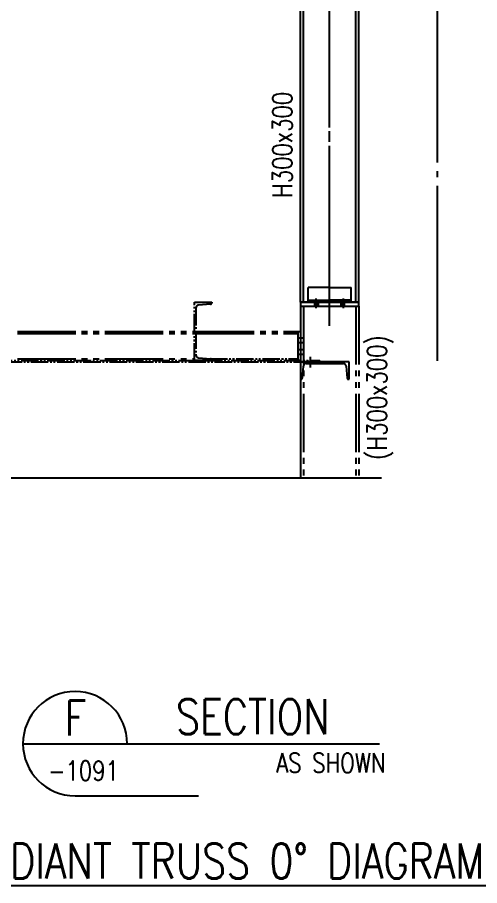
# Model space of a CAD drawing. Header units: millimetres. Extents: x 0 to 232280, y -26939 to 23794.
# Drawn here: x 176792 to 179168, y 12453 to 16915 of the extents above; entities that cross this region are included whole.
import ezdxf
from ezdxf.enums import TextEntityAlignment as Align

# ---------------------------------------------------------------- set-up
doc = ezdxf.new("R2010")
doc.units = ezdxf.units.MM
doc.header["$LTSCALE"] = 30
for name, pattern in [('JNK-CENTER', [34, 30, -1.5, 1, -1.5]), ('JNK-HIDDEN', [3, 2, -1]), ('JNK-PHANTOM', [15, 10, -1, 1, -1, 1, -1])]:
    doc.linetypes.add(name, pattern=pattern)
for name, color, linetype in [('CEN-R', 1, 'JNK-CENTER'), ('CON-C', 4, 'Continuous'), ('CON-G', 3, 'Continuous'), ('CON-W', 7, 'Continuous'), ('CON-Y', 2, 'Continuous'), ('Dim-W', 7, 'Continuous'), ('HID-Y', 2, 'JNK-HIDDEN'), ('PHA-M', 6, 'JNK-PHANTOM'), ('TXT-C', 4, 'Continuous')]:
    doc.layers.add(name, color=color, linetype=linetype)
doc.styles.add('SIMPLEX', font='simplex.shx', dxfattribs={"width": 0.8})

# ---------------------------------------------------------------- blocks, each defined once
blk = doc.blocks.new('A$C5CA52331')
at = {"layer": 'Dim-W', "ltscale": 0.5}
blk.add_lwpolyline([(-370.3, -901.6), (1907.7, -901.6), (1932.9, -865.5), (1914.1, -935.1), (1944.6, -901.6), (6877.6, -901.6), (6902.8, -865.5), (6884, -935.1), (6914.5, -901.6), (9978.5, -901.6)], dxfattribs=at)
at = {"layer": 'PHA-M'}
for p, q in [((9862, 0), (9562, 0)), ((9562, 0), (9562, -20)), ((9862, -20), (9862, 0)), ((9562, -20), (9562, -901.6)), ((9562, -20), (9862, -20)), ((9578, -20), (9578, -901.6)), ((9846, -20), (9846, -901.6)), ((9862, -20), (9862, -901.6)), ((8107, -150), (9017, -150)), ((8107, -160), (9017, -160)), ((9025, -150), (9562, -150)), ((9025, -160), (9550, -160)), ((9550, -183.5), (9577, -183.5)), ((9550, -206.5), (9577, -206.5)), ((9550, -243.5), (9577, -243.5)), ((9550, -266.5), (9577, -266.5)), ((8107, -290), (9017, -290)), ((9562, -306), (9562, -901.6)), ((9812, -306), (9562, -306)), ((9562, -306), (9562, -396)), ((9812, -396), (9812, -306)), ((9572, -389.6), (9577.4, -327.8)), ((9591.4, -315), (9782.6, -315)), ((9796.6, -327.8), (9802, -389.6)), ((9562, -396), (9565, -396)), ((9809, -396), (9812, -396))]:
    blk.add_line(p, q, dxfattribs=at)
at = {"layer": 'PHA-M', "ltscale": 0.3}
for p, q in [((7316, -300), (9662, -300)), ((7366, -306), (9662, -306)), ((9067, -300), (9067, -306)), ((9067, -300), (9067, -306)), ((9096.3, -290), (9550, -290)), ((9600.5, -300), (9600.5, -315)), ((9612, -280), (9612, -335)), ((9623.5, -300), (9623.5, -315)), ((9662, -306), (9662, -300))]:
    blk.add_line(p, q, dxfattribs=at)
for points in [[(9037.8, -284.9), (9100.6, -290.4, -0.388879), (9107, -297.4), (9107, -300), (9017, -300), (9017, -150), (9017, 0), (9107, 0), (9107, -2.6, -0.388879), (9100.6, -9.6), (9037.8, -15.1, 0.388879), (9025, -29.1), (9025, -150), (9025, -270.9, 0.388879)], [(9812, -306), (9562, -306), (9562, -396), (9565, -396, 0.388879), (9572, -389.6), (9577.4, -327.8, -0.388879), (9591.4, -315), (9782.6, -315, -0.388879), (9796.6, -327.8), (9802, -389.6, 0.388879), (9809, -396), (9812, -396)]]:
    blk.add_lwpolyline(points, format="xyb", close=True, dxfattribs=at)
at = {"layer": 'PHA-M'}
blk.add_lwpolyline([(9550, -150), (9562, -150), (9562, -300), (9550, -300)], close=True, dxfattribs=at)
for centre, radius, start, end in [((9591.4, -329), 14, 90, 175), ((9782.6, -329), 14, 5, 90), ((9565, -389), 7, 270, 355), ((9809, -389), 7, 185, 270)]:
    blk.add_arc(centre, radius, start, end, dxfattribs=at)
blk = doc.blocks.new('A$C07F72FA7')
at = {"layer": 'CON-W'}
h = blk.add_hatch(color=256, dxfattribs=at)
h.paths.add_polyline_path([(51.5, -65), (40, -65), (40, -75), (51.5, -75)])
h.paths.add_polyline_path([(51.5, -75), (40, -75), (40, -95), (51.5, -95)])
h.paths.add_polyline_path([(40, -75), (28.5, -75), (28.5, -95), (40, -95)])
h.paths.add_polyline_path([(40, -75), (40, -65), (28.5, -65), (28.5, -75)])
h = blk.add_hatch(color=256, dxfattribs=at)
h.paths.add_polyline_path([(168.5, -65), (180, -65), (180, -75), (168.5, -75)])
h.paths.add_polyline_path([(168.5, -75), (180, -75), (180, -95), (168.5, -95)])
h.paths.add_polyline_path([(180, -75), (191.5, -75), (191.5, -95), (180, -95)])
h.paths.add_polyline_path([(180, -75), (180, -65), (191.5, -65), (191.5, -75)])
at = {"layer": 'CEN-R'}
for p, q in [((40, -55), (40, -105)), ((180, -55), (180, -105))]:
    blk.add_line(p, q, dxfattribs=at)
at = {"layer": 'CON-G'}
for p, q in [((0, -75), (0, 0)), ((110, 0), (0, 0)), ((110, 0), (220, 0)), ((220, -75), (220, 0)), ((0, -65), (110, -65)), ((0, -75), (110, -75)), ((220, -65), (110, -65)), ((220, -75), (110, -75))]:
    blk.add_line(p, q, dxfattribs=at)
at = {"layer": 'HID-Y'}
for p, q in [((51.5, -65), (51.5, -95)), ((168.5, -65), (168.5, -95))]:
    blk.add_line(p, q, dxfattribs=at)
blk = doc.blocks.new('SECTITLE')
at = {"layer": 'CON-G'}
for p, q in [((-1.7, 0), (44.1, 0)), ((5, -6.7), (20.86, -6.7))]:
    blk.add_line(p, q, dxfattribs=at)
blk.add_arc((5, 0), 6.7, 0, 270, dxfattribs=at)
at = {"layer": 'CON-C', "style": 'SIMPLEX', "width": 0.8}
for tag, p in [('ELEVATION', (27.83, 1.22)), ('A', (5.06, 1.04))]:
    blk.add_attdef(tag, text='', height=4.5, dxfattribs=at).set_placement(p, align=Align.CENTER)
at = {"layer": 'CON-Y', "style": 'SIMPLEX', "width": 0.8}
blk.add_attdef('H0000-0000', (1.54, -4.72), '', height=2.5, dxfattribs=at)
blk.add_attdef('SCALE', text='', height=2.5, dxfattribs=at).set_placement((44.9, -3.72), align=Align.RIGHT)

msp = doc.modelspace()

# ---------------------------------------------------------------- linework, layer by layer
at = {"layer": 'CEN-R'}
for p, q in [((178951.27, 15149.57), (178951.27, 19799.73)), ((178397.27, 15329.72), (178397.27, 19451.12)), ((178397.27, 15354.96), (178397.27, 19451.12))]:
    msp.add_line(p, q, dxfattribs=at)
at = {"layer": 'CON-G'}
for p, q in [((178247.27, 15451.12), (178247.27, 19451.12)), ((178262.27, 15451.12), (178262.27, 19451.12)), ((178532.27, 15451.12), (178532.27, 19451.12)), ((178547.27, 15451.12), (178547.27, 19451.12)), ((178247.27, 15451.12), (178547.27, 15451.12)), ((178547.27, 15451.12), (178247.27, 15451.12)), ((178547.27, 15451.12), (178247.27, 15451.12))]:
    msp.add_line(p, q, dxfattribs=at)

# ---------------------------------------------------------------- block references
at = {"layer": 'Dim-W', "ltscale": 0.5}
msp.add_blockref('A$C5CA52331', (168685.27, 15451.12), dxfattribs=at)
at = {"layer": 'Dim-W', "ltscale": 0.5, "xscale": -1}
msp.add_blockref('A$C07F72FA7', (178507.27, 15526.12), dxfattribs=at)
at = {"layer": 'Dim-W', "xscale": 40, "yscale": 40, "zscale": 40}
msp.add_blockref('SECTITLE', (176889.17, 13182.48), dxfattribs=at).add_auto_attribs({'H0000-0000': '-1091', 'A': 'F', 'ELEVATION': 'SECTION', 'SCALE': 'AS SHOWN'})

# ---------------------------------------------------------------- texts
at = {"layer": 'CON-Y', "style": 'SIMPLEX', "width": 0.8}
for s, p in [('H300x300', (178204.46, 15987.18)), ('(H300x300)', (178690.89, 14641.14))]:
    msp.add_text(s, height=100, rotation=90, dxfattribs=at).set_placement(p)
at = {"layer": 'TXT-C', "style": 'SIMPLEX', "width": 0.8}
msp.add_text('%%URADIANT TRUSS 0%%D DIAGRAMMATIC ELEVATION VIEW', height=180, dxfattribs=at).set_placement((178924.11, 12489.03), align=Align.CENTER)

doc.saveas('drawing.dxf')
